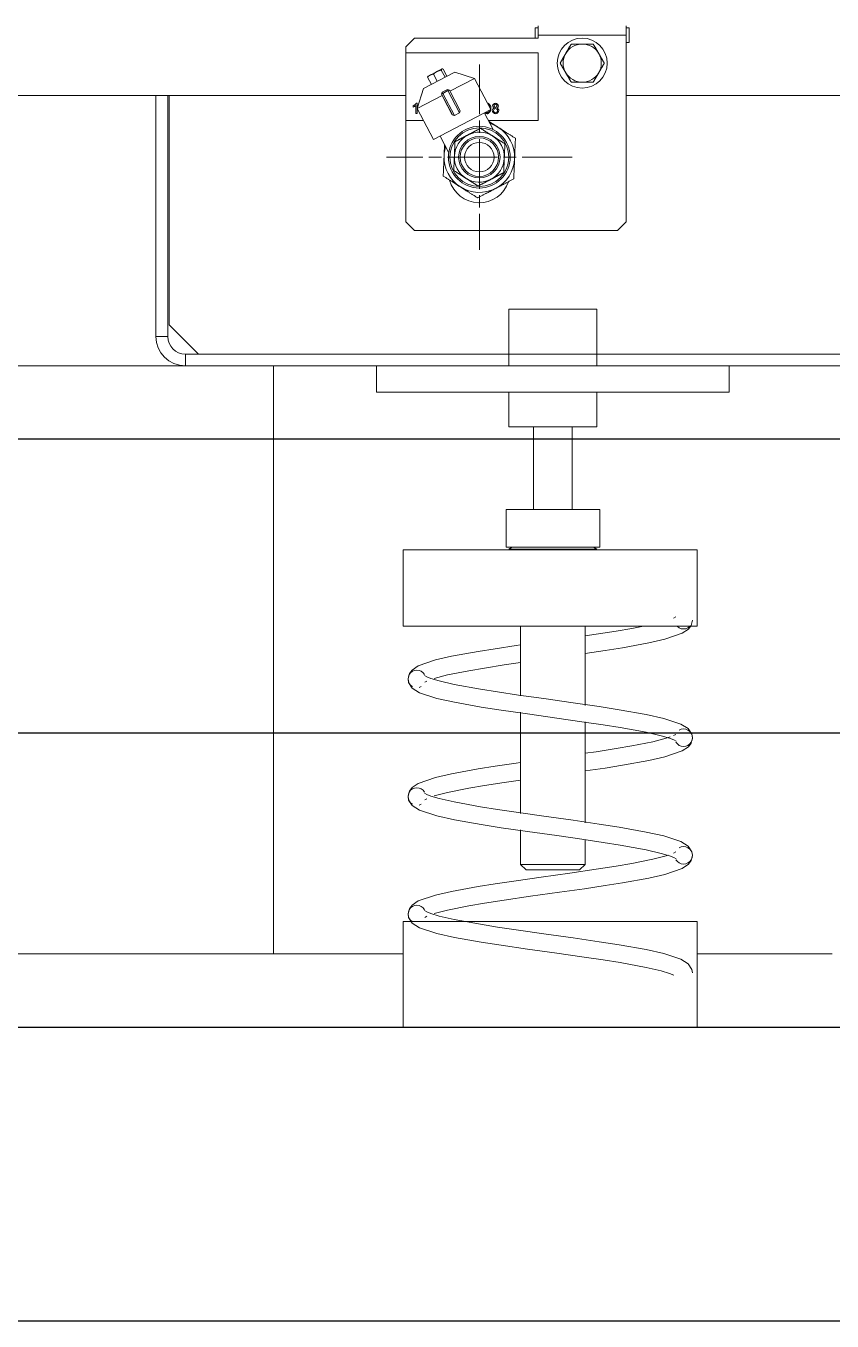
# Model space of a CAD drawing. Extents: x -76427 to 292734, y -42117 to 131250.
# Drawn here: x 8065.8 to 8340, y -39054.6 to -38614 of the extents above; entities that cross this region are included whole.
import ezdxf
from ezdxf.xclip import XClip

# ---------------------------------------------------------------- set-up
doc = ezdxf.new("R2010")
doc.units = 0
doc.header["$LTSCALE"] = 10
doc.header["$XCLIPFRAME"] = 2
for name, pattern in [('TPH12-SEC-@E$0$CENTERK5', [6.916, 6.667, -0.083, 0.083, -0.083]), ('XFM7P10PV$0$CHAIN', [0.3543, 0.2362, -0.0295, 0.0591, -0.0295]), ('XFM7P10PV-200K$0$CHAIN', [0.3543, 0.2362, -0.0295, 0.0591, -0.0295])]:
    doc.linetypes.add(name, pattern=pattern)
for name, color, linetype in [('TPH12-SEC-@E$0$H-SIN', 252, 'TPH12-SEC-@E$0$CENTERK5'), ('TPH12-SEC-@E$0$KABE3', 252, 'Continuous'), ('TPH12-SEC-@E$0$SIAGE1', 252, 'Continuous'), ('XFM7P10PV$0$AP5B-SM-08-FNN-300-A(B)-LB1$0$0-支架', 252, 'Continuous'), ('XFM7P10PV-200K$0$AP5B-SM-08-FNN-300-A(B)-LB1$0$0-支架', 7, 'Continuous')]:
    doc.layers.add(name, color=color, linetype=linetype)
for name, color, linetype, lineweight in [('XFM7P10PV$0$AP5B-SM-08-FNN-300-A(B)-LB1$0$M-EQPM', 252, 'Continuous', 5), ('XFM7P10PV$0$PV-EQ(50K)', 252, 'Continuous', 9), ('XFM7P10PV-200K$0$PV-EQ(50K)', 22, 'Continuous', 9)]:
    doc.layers.add(name, color=color, linetype=linetype, lineweight=lineweight)
doc.layers.add('XFM7P10PV-200K$0$AP5B-SM-08-FNN-300-A(B)-LB1$0$M-EQPM', color=7, linetype='Continuous', lineweight=5, true_color=0xcc3316)

# ---------------------------------------------------------------- blocks, each defined once
blk = doc.blocks.new('TPH12-SEC-@E')
at = {"layer": 'TPH12-SEC-@E$0$H-SIN'}
blk.add_line((298929.59, 383500), (18729.59, 383500), dxfattribs=at)
at = {"layer": 'TPH12-SEC-@E$0$KABE3'}
blk.add_line((37720, 383700), (28850, 383700), dxfattribs=at)
at = {"layer": 'TPH12-SEC-@E$0$SIAGE1'}
blk.add_line((37720, 383800), (28850, 383800), dxfattribs=at)
blk = doc.blocks.new('XFM7P10PV-200K$0$A$C19c91066')
for p, q in [((710.45, 115), (711.45, 115)), ((710.45, 111.5), (710.45, 115)), ((711.45, 115.66), (711.45, 112.5)), ((741.45, 115.66), (741.45, 112.5)), ((741.45, 115), (742.45, 115)), ((742.45, 115), (742.45, 110)), ((666.45, 108.5), (669.45, 111.5)), ((711.45, 111.5), (669.45, 111.5)), ((741.45, 112.5), (711.45, 112.5)), ((711.45, 112.5), (711.45, 111.5)), ((741.45, 49), (741.45, 112.5)), ((666.45, 106.5), (666.45, 108.5)), ((666.45, 83.5), (666.45, 106.5)), ((666.45, 106.5), (711.45, 106.5)), ((711.45, 106.5), (711.45, 83.5)), ((742.45, 110), (741.45, 110)), ((683.09, 99.92), (672.46, 94.36)), ((675.14, 95.76), (673.86, 98.2)), ((674, 98.55), (673.95, 98.48)), ((674.76, 98.95), (674, 98.55)), ((677.09, 100.17), (674.76, 98.95)), ((677.16, 96.82), (675.88, 99.26)), ((678.72, 101.02), (677.09, 100.17)), ((679.8, 98.2), (678.52, 100.64)), ((678.78, 101.05), (678.72, 101.02)), ((678.78, 101.05), (678.86, 101.05)), ((680.42, 98.52), (679.14, 100.97)), ((689.84, 97.81), (681.46, 93.42)), ((683.09, 99.92), (689.84, 97.81)), ((695.4, 87.17), (689.84, 97.81)), ((672.46, 94.36), (670.35, 87.61)), ((678.8, 93.11), (678.59, 92.43)), ((678.59, 92.43), (679.01, 92.71)), ((680.58, 94.03), (678.8, 93.11)), ((678.8, 93.11), (679.01, 92.71)), ((679.01, 92.71), (680.78, 93.63)), ((682.95, 85.18), (679.01, 92.71)), ((681.25, 93.82), (680.58, 94.03)), ((680.78, 93.63), (680.58, 94.03)), ((680.78, 93.63), (681.25, 93.82)), ((680.78, 93.63), (684.72, 86.1)), ((684.93, 86.78), (681.25, 93.82)), ((49.52, 92), (666.45, 92)), ((581.45, 92), (581.45, 10)), ((585.45, 92), (585.45, 10)), ((585.95, 14), (585.95, 92)), ((668.97, 88.06), (668.97, 88.47)), ((669.83, 85.84), (669.83, 88.58)), ((669.98, 89.35), (670.26, 89.35)), ((670.26, 89.35), (670.26, 85.84)), ((678.79, 92.03), (670.35, 87.61)), ((679.02, 91.58), (678.59, 92.43)), ((678.59, 92.43), (682.28, 85.39)), ((682.26, 85.38), (679.02, 91.58)), ((741.45, 92), (1383.38, 92)), ((670.26, 85.84), (669.83, 85.84)), ((675.91, 76.98), (670.35, 87.61)), ((695.4, 87.17), (675.91, 76.98)), ((682.28, 85.39), (682.26, 85.38)), ((682.26, 85.38), (682.94, 85.17)), ((682.28, 85.39), (682.95, 85.18)), ((682.94, 85.17), (682.95, 85.18)), ((682.95, 85.18), (684.72, 86.1)), ((684.93, 86.78), (684.72, 86.1)), ((696.13, 80.4), (693.19, 86.02)), ((666.45, 49), (666.45, 83.5)), ((672.5, 83.5), (666.45, 83.5)), ((711.45, 83.5), (694.5, 83.5)), ((681.06, 72.52), (678.12, 78.14)), ((669.45, 46), (666.45, 49)), ((741.45, 49), (738.45, 46)), ((738.45, 46), (669.45, 46)), ((595.95, 4), (585.95, 14)), ((585.45, 10), (581.45, 10)), ((591.45, 4), (841.45, 4)), ((591.45, 4), (591.45, 0)), ((591.45, 0), (841.45, 0))]:
    blk.add_line(p, q)
at = {"linetype": 'XFM7P10PV-200K$0$CHAIN', "ltscale": 7.169066}
for p, q in [((691.45, 102.55), (691.45, 39.45)), ((723, 71), (659.9, 71))]:
    blk.add_line(p, q, dxfattribs=at)
for centre, radius in [((726.45, 103), 8.5), ((691.45, 71), 10.5), ((691.45, 71), 10), ((691.45, 71), 7.05), ((691.45, 71), 6.55), ((691.45, 71), 5)]:
    blk.add_circle(centre, radius)
for centre, radius, start, end in [((726.45, 103), 6.5, 150, 210), ((726.45, 103), 6.5, 90, 150), ((726.45, 103), 6.5, 30, 90), ((726.45, 103), 6.5, 330, 30), ((726.45, 103), 6.5, 210, 270), ((726.45, 103), 6.5, 270, 330), ((691.45, 71), 8.5, 57.6103, 117.6103), ((691.45, 71), 12, 57.6103, 72.5108), ((691.45, 71), 12, 357.6103, 57.6103), ((691.45, 71), 8.5, 117.6103, 177.6103), ((691.45, 71), 8.5, 357.6103, 57.6103), ((691.45, 71), 12, 177.6103, 237.6103), ((691.45, 71), 12, 162.7098, 177.6103), ((691.45, 71), 8.5, 177.6103, 237.6103), ((691.45, 71), 8.5, 297.6103, 357.6103), ((691.45, 71), 12, 297.6103, 357.6103), ((691.45, 66), 10.5, 195.4057, 341.4818), ((691.45, 71), 8.5, 237.6103, 297.6103), ((691.45, 71), 12, 237.6103, 297.6103), ((591.45, 10), 10, 180, 270), ((591.45, 10), 6, 180, 270)]:
    blk.add_arc(centre, radius, start, end)
for points, weights in [([(718.94, 103), (719.95, 104.74), (720.82, 106.25)], [1.07595444278, 1.07665212978, 1]), ([(720.82, 106.25), (721.69, 107.76), (722.7, 109.5)], [1, 1.07665212978, 1.07595444278]), ([(722.7, 109.5), (724.71, 109.5), (726.45, 109.5)], [1.07595444278, 1.07665212978, 1]), ([(726.45, 109.5), (728.19, 109.5), (730.2, 109.5)], [1, 1.07665212978, 1.07595444278]), ([(730.2, 109.5), (731.21, 107.76), (732.08, 106.25)], [1.07595444278, 1.07665212978, 1]), ([(732.08, 106.25), (732.95, 104.74), (733.96, 103)], [1, 1.07665212978, 1.07595444278]), ([(720.82, 99.75), (719.95, 101.26), (718.94, 103)], [1, 1.07665212978, 1.07595444278]), ([(733.96, 103), (732.95, 101.26), (732.08, 99.75)], [1.07595444278, 1.07665212978, 1]), ([(674.76, 98.95), (674.29, 98.7), (673.86, 98.2)], [1, 1.0483473027, 1.02012511483]), ([(673.86, 98.2), (673.89, 98.38), (673.95, 98.48)], [1.02012511483, 1.0368001624, 1.02674461879]), ([(675.88, 99.26), (675.23, 99.19), (674.76, 98.95)], [1.02012511483, 1.04834730269, 1]), ([(677.09, 100.17), (676.48, 99.85), (675.88, 99.26)], [1, 1.0483473027, 1.02012511483]), ([(678.52, 100.64), (677.71, 100.49), (677.09, 100.17)], [1.02012511483, 1.04834730269, 1]), ([(678.72, 101.02), (678.58, 100.94), (678.52, 100.64)], [1, 1.0483473027, 1.02012511483]), ([(679.14, 100.97), (678.86, 101.09), (678.72, 101.02)], [1.02012511483, 1.04834730269, 1]), ([(722.7, 96.5), (721.69, 98.24), (720.82, 99.75)], [1.07595444278, 1.07665212978, 1]), ([(732.08, 99.75), (731.21, 98.24), (730.2, 96.5)], [1, 1.07665212978, 1.07595444278]), ([(726.45, 96.5), (724.71, 96.5), (722.7, 96.5)], [1, 1.07665212978, 1.07595444278]), ([(730.2, 96.5), (728.19, 96.5), (726.45, 96.5)], [1.07595444278, 1.07665212978, 1]), ([(687.51, 78.53), (689.53, 79.59), (691.86, 80.81)], [1, 1.06850171512, 1.05972583649]), ([(691.86, 80.81), (694.08, 79.4), (696, 78.18)], [1.05972583649, 1.06850171512, 1]), ([(694.68, 83.16), (696.32, 82.12), (697.88, 81.13)], [1.05589060147, 1.03996388248, 1]), ([(697.88, 81.13), (700.59, 79.41), (703.73, 77.42)], [1, 1.07167588448, 1.06603138666]), ([(679.46, 71.5), (679.54, 73.35), (679.62, 75.28)], [1, 1.03996388248, 1.05589060147]), ([(682.96, 71.35), (683.05, 73.63), (683.16, 76.26)], [1, 1.06850171512, 1.05972583649]), ([(683.16, 76.26), (685.49, 77.48), (687.51, 78.53)], [1.05972583649, 1.06850171512, 1]), ([(696, 78.18), (697.93, 76.96), (700.15, 75.55)], [1, 1.06850171512, 1.05972583649]), ([(700.15, 75.55), (700.04, 72.92), (699.94, 70.65)], [1.05972583649, 1.06850171512, 1]), ([(703.73, 77.42), (703.57, 73.71), (703.44, 70.5)], [1.06603138666, 1.07167588448, 1]), ([(679.17, 64.58), (679.33, 68.29), (679.46, 71.5)], [1.06603138666, 1.07167588448, 1]), ([(682.75, 66.45), (682.86, 69.08), (682.96, 71.35)], [1.05972583649, 1.06850171512, 1]), ([(699.94, 70.65), (699.85, 68.37), (699.74, 65.74)], [1, 1.06850171512, 1.05972583649]), ([(686.9, 63.82), (684.97, 65.04), (682.75, 66.45)], [1, 1.06850171512, 1.05972583649]), ([(703.44, 70.5), (703.31, 67.29), (703.15, 63.58)], [1, 1.07167588448, 1.06603138666]), ([(685.02, 60.87), (682.31, 62.59), (679.17, 64.58)], [1, 1.07167588448, 1.06603138666]), ([(691.04, 61.19), (688.82, 62.6), (686.9, 63.82)], [1.05972583649, 1.06850171512, 1]), ([(695.39, 63.47), (693.37, 62.41), (691.04, 61.19)], [1, 1.06850171512, 1.05972583649]), ([(699.74, 65.74), (697.41, 64.52), (695.39, 63.47)], [1.05972583649, 1.06850171512, 1]), ([(703.15, 63.58), (699.86, 61.86), (697.01, 60.37)], [1.06603138666, 1.07167588448, 1]), ([(690.87, 57.16), (687.74, 59.14), (685.02, 60.87)], [1.06603138666, 1.07167588448, 1]), ([(697.01, 60.37), (694.16, 58.88), (690.87, 57.16)], [1, 1.07167588448, 1.06603138666])]:
    blk.add_rational_spline(points, weights, degree=2)
for points, degree in [([(668.97, 88.47), (669.33, 88.64), (669.87, 89.13), (669.98, 89.35)], 3), ([(669.83, 88.58), (669.67, 88.43), (669.17, 88.13), (668.97, 88.06)], 3), ([(694.27, 89.35), (694.62, 89.3), (695.14, 88.92), (695.4, 88.27), (695.4, 87.66)], 4), ([(694.92, 88.19), (694.92, 88.46), (694.72, 88.77), (694.5, 88.91)], 3), ([(694.92, 88.1), (694.92, 88.13), (694.92, 88.16), (694.92, 88.19)], 3), ([(695.96, 88.45), (695.96, 88.83), (696.51, 89.35), (696.96, 89.35)], 3), ([(696.49, 87.74), (696.22, 87.84), (695.96, 88.2), (695.96, 88.45)], 3), ([(696.97, 89), (696.72, 89), (696.4, 88.69), (696.4, 88.47)], 3), ([(696.4, 88.47), (696.4, 88.22), (696.72, 87.9), (696.97, 87.9)], 3), ([(696.96, 89.35), (697.42, 89.35), (697.98, 88.82), (697.98, 88.44)], 3), ([(697.53, 88.44), (697.53, 88.68), (697.21, 89), (696.97, 89)], 3), ([(696.97, 87.9), (697.22, 87.9), (697.53, 88.22), (697.53, 88.44)], 3), ([(697.98, 88.44), (697.98, 88.2), (697.72, 87.84), (697.46, 87.74)], 3), ([(694.15, 85.78), (693.91, 85.78), (693.64, 85.93), (693.44, 86.15)], 3), ([(693.78, 86.32), (693.89, 86.21), (694.04, 86.13), (694.16, 86.13)], 3), ([(695.34, 87.14), (695.21, 86.58), (694.9, 86.05), (694.46, 85.78), (694.15, 85.78)], 4), ([(694.16, 86.13), (694.3, 86.13), (694.49, 86.22), (694.66, 86.39), (694.79, 86.64), (694.88, 86.9)], 5), ([(695.4, 87.66), (695.4, 87.56), (695.4, 87.46), (695.38, 87.35), (695.36, 87.25)], 4), ([(695.82, 86.85), (695.82, 87.19), (696.16, 87.66), (696.49, 87.74)], 3), ([(696.97, 85.78), (696.45, 85.78), (695.82, 86.39), (695.82, 86.85)], 3), ([(696.96, 87.55), (696.65, 87.55), (696.26, 87.15), (696.26, 86.85)], 3), ([(696.26, 86.85), (696.26, 86.67), (696.43, 86.32), (696.77, 86.13), (696.97, 86.13)], 4), ([(697.68, 86.83), (697.68, 87.15), (697.27, 87.55), (696.96, 87.55)], 3), ([(698.12, 86.84), (698.12, 86.39), (697.49, 85.78), (696.97, 85.78)], 3), ([(696.97, 86.13), (697.28, 86.13), (697.68, 86.53), (697.68, 86.83)], 3), ([(697.46, 87.74), (697.78, 87.63), (698.12, 87.17), (698.12, 86.84)], 3)]:
    blk.add_open_spline(points, degree=degree)
blk = doc.blocks.new('XFM7P10PV-200K$0$AP5B-SM-08-FNN-300-A(B)-LB1$0$兆山辰_PV製程真空主機_防震基座_PX_側檔不同 - 1810x2010x200mm-1461121-LB1-PX-X')
at = {"layer": 'XFM7P10PV-200K$0$AP5B-SM-08-FNN-300-A(B)-LB1$0$M-EQPM'}
for p, q in [((-4765.481, 15774.428), (-4765.481, 15772.5)), ((-4765.481, 15774.428), (-4762.486, 15774.428)), ((-4762.486, 15772.5), (-4762.486, 15774.428)), ((-4848.055, 15772.5), (-4773.485, 15772.5)), ((-4773.485, 15772.5), (-4769.784, 15772.5)), ((-4773.485, 15752.5), (-4773.485, 15772.5)), ((-4769.984, 15772.5), (-4769.984, 15771.6)), ((-4769.784, 15772.5), (-4769.984, 15772.5)), ((-4769.984, 15772.5), (-4769.784, 15772.5)), ((-4769.984, 15772.5), (-4769.984, 15771.6)), ((-4769.784, 15772.5), (-4758.187, 15772.5)), ((-4757.987, 15772.5), (-4758.187, 15772.5)), ((-4758.187, 15772.5), (-4757.987, 15772.5)), ((-4758.187, 15772.5), (-4754.485, 15772.5)), ((-4757.987, 15771.6), (-4757.987, 15772.5)), ((-4757.987, 15771.6), (-4757.987, 15772.5)), ((-4769.784, 15771.6), (-4769.984, 15771.6)), ((-4769.984, 15771.6), (-4769.784, 15771.6)), ((-4758.187, 15771.6), (-4769.784, 15771.6)), ((-4765.481, 15771.6), (-4765.481, 15770.428)), ((-4762.486, 15770.428), (-4762.486, 15771.6)), ((-4757.987, 15771.6), (-4758.187, 15771.6)), ((-4758.187, 15771.6), (-4757.987, 15771.6)), ((-4762.486, 15770.428), (-4765.481, 15770.428)), ((-4764.641, 15770.428), (-4764.641, 15767.728)), ((-4763.326, 15767.728), (-4763.326, 15770.428)), ((-4765.577, 15767.612), (-4765.577, 15766.326)), ((-4762.391, 15767.612), (-4765.577, 15767.612)), ((-4764.641, 15767.728), (-4764.641, 15767.612)), ((-4763.326, 15767.612), (-4763.326, 15767.728)), ((-4762.391, 15766.326), (-4762.391, 15767.612)), ((-4769.073, 15766.237), (-4769.073, 15763.647)), ((-4769.073, 15766.237), (-4759.073, 15766.237)), ((-4762.391, 15766.326), (-4765.577, 15766.326)), ((-4765.368, 15766.326), (-4765.479, 15766.262)), ((-4762.488, 15766.262), (-4765.479, 15766.262)), ((-4762.488, 15766.262), (-4762.599, 15766.326)), ((-4759.073, 15763.647), (-4759.073, 15766.237)), ((-4759.804, 15763.96), (-4759.875, 15763.921)), ((-4759.073, 15763.647), (-4769.073, 15763.647)), ((-4765.086, 15763.647), (-4765.086, 15761.274)), ((-4762.882, 15760.947), (-4762.882, 15763.647)), ((-4768.343, 15761.734), (-4768.271, 15761.773)), ((-4768.532, 15761.557), (-4768.46, 15761.587)), ((-4768.46, 15761.587), (-4768.532, 15761.557)), ((-4765.086, 15760.718), (-4765.086, 15757.274)), ((-4762.882, 15756.947), (-4762.882, 15760.385)), ((-4759.804, 15759.96), (-4759.875, 15759.921)), ((-4768.343, 15757.734), (-4768.271, 15757.773)), ((-4768.532, 15757.557), (-4768.46, 15757.587)), ((-4768.46, 15757.587), (-4768.532, 15757.557)), ((-4765.086, 15756.718), (-4765.086, 15755.54)), ((-4762.882, 15755.54), (-4762.882, 15756.385)), ((-4759.804, 15755.96), (-4759.875, 15755.921)), ((-4765.086, 15755.54), (-4764.894, 15755.348)), ((-4762.882, 15755.54), (-4765.086, 15755.54)), ((-4763.074, 15755.348), (-4762.882, 15755.54)), ((-4763.074, 15755.348), (-4764.894, 15755.348)), ((-4768.343, 15753.734), (-4768.271, 15753.773)), ((-4769.073, 15753.6), (-4769.073, 15750)), ((-4769.073, 15753.6), (-4759.073, 15753.6)), ((-4759.073, 15750), (-4759.073, 15753.6)), ((-4773.485, 15752.5), (-4822.343, 15752.5)), ((-4769.073, 15752.5), (-4773.485, 15752.5)), ((-4754.485, 15752.5), (-4759.073, 15752.5)), ((-4759.073, 15750), (-4769.073, 15750))]:
    blk.add_line(p, q, dxfattribs=at)
at = {"layer": 'XFM7P10PV-200K$0$AP5B-SM-08-FNN-300-A(B)-LB1$0$M-EQPM', "flags": 128}
for points in [[(-4762.882, 15762.716), (-4762.201, 15762.817), (-4761.619, 15762.91), (-4760.718, 15763.074), (-4760.174, 15763.198), (-4759.585, 15763.4), (-4759.374, 15763.543), (-4759.282, 15763.665), (-4759.237, 15763.847)], [(-4760.901, 15763.647), (-4761.303, 15763.567), (-4761.833, 15763.477), (-4762.509, 15763.372), (-4762.882, 15763.317)], [(-4759.749, 15763.635), (-4759.687, 15763.587), (-4759.614, 15763.557), (-4759.537, 15763.547), (-4759.459, 15763.557), (-4759.387, 15763.587), (-4759.325, 15763.635)], [(-4765.086, 15763.004), (-4765.234, 15762.982), (-4765.945, 15762.877), (-4766.528, 15762.784), (-4767.429, 15762.62), (-4767.972, 15762.496), (-4768.562, 15762.294), (-4768.772, 15762.151), (-4768.865, 15762.029), (-4768.91, 15761.847)], [(-4768.35, 15761.997), (-4768.398, 15762.059), (-4768.46, 15762.107), (-4768.532, 15762.137), (-4768.61, 15762.147), (-4768.688, 15762.137), (-4768.76, 15762.107), (-4768.822, 15762.059), (-4768.87, 15761.997), (-4768.9, 15761.925), (-4768.91, 15761.847)], [(-4768.91, 15761.847), (-4768.9, 15761.925), (-4768.87, 15761.997), (-4768.822, 15762.059), (-4768.76, 15762.107), (-4768.688, 15762.137), (-4768.61, 15762.147), (-4768.532, 15762.137), (-4768.46, 15762.107), (-4768.398, 15762.059), (-4768.35, 15761.997)], [(-4768.016, 15761.867), (-4767.567, 15761.983), (-4766.844, 15762.127), (-4766.314, 15762.217), (-4765.637, 15762.323), (-4765.086, 15762.403)], [(-4768.91, 15761.847), (-4768.9, 15761.769), (-4768.87, 15761.697), (-4768.822, 15761.635), (-4768.76, 15761.587)], [(-4768.91, 15761.847), (-4768.891, 15761.727), (-4768.768, 15761.539), (-4768.519, 15761.38), (-4767.936, 15761.188), (-4767.334, 15761.055), (-4766.419, 15760.892), (-4765.741, 15760.786), (-4764.85, 15760.656), (-4763.852, 15760.516), (-4762.993, 15760.394), (-4762.277, 15760.287), (-4761.695, 15760.195), (-4760.807, 15760.032), (-4760.297, 15759.914), (-4760.017, 15759.829), (-4759.874, 15759.773), (-4759.794, 15759.727)], [(-4768.76, 15761.587), (-4768.822, 15761.635), (-4768.87, 15761.697), (-4768.9, 15761.769), (-4768.91, 15761.847)], [(-4759.237, 15759.847), (-4759.256, 15759.967), (-4759.379, 15760.156), (-4759.627, 15760.314), (-4760.211, 15760.506), (-4760.813, 15760.64), (-4761.727, 15760.802), (-4762.406, 15760.908), (-4763.297, 15761.038), (-4764.294, 15761.178), (-4765.153, 15761.3), (-4765.869, 15761.407), (-4766.451, 15761.499), (-4767.339, 15761.662), (-4767.85, 15761.78), (-4768.13, 15761.865), (-4768.272, 15761.921), (-4768.352, 15761.967)], [(-4759.999, 15759.876), (-4760.13, 15759.828), (-4760.58, 15759.711), (-4761.303, 15759.567), (-4761.833, 15759.477), (-4762.509, 15759.372), (-4762.882, 15759.317)], [(-4762.882, 15758.716), (-4762.201, 15758.817), (-4761.619, 15758.91), (-4760.718, 15759.074), (-4760.174, 15759.198), (-4759.585, 15759.4), (-4759.374, 15759.543), (-4759.282, 15759.665), (-4759.237, 15759.847)], [(-4759.797, 15759.697), (-4759.749, 15759.635), (-4759.687, 15759.587), (-4759.614, 15759.557), (-4759.537, 15759.547), (-4759.459, 15759.557), (-4759.387, 15759.587), (-4759.325, 15759.635), (-4759.277, 15759.697), (-4759.247, 15759.769), (-4759.237, 15759.847)], [(-4759.237, 15759.847), (-4759.247, 15759.769), (-4759.277, 15759.697), (-4759.325, 15759.635), (-4759.387, 15759.587), (-4759.459, 15759.557), (-4759.537, 15759.547), (-4759.614, 15759.557), (-4759.687, 15759.587), (-4759.749, 15759.635), (-4759.797, 15759.697)], [(-4759.237, 15759.847), (-4759.247, 15759.925), (-4759.277, 15759.997), (-4759.325, 15760.059), (-4759.387, 15760.107), (-4759.459, 15760.137), (-4759.537, 15760.147), (-4759.614, 15760.137), (-4759.687, 15760.107)], [(-4759.687, 15760.107), (-4759.614, 15760.137), (-4759.537, 15760.147), (-4759.459, 15760.137), (-4759.387, 15760.107), (-4759.325, 15760.059), (-4759.277, 15759.997), (-4759.247, 15759.925), (-4759.237, 15759.847)], [(-4765.086, 15759.004), (-4765.234, 15758.982), (-4765.945, 15758.877), (-4766.528, 15758.784), (-4767.429, 15758.62), (-4767.972, 15758.496), (-4768.562, 15758.294), (-4768.772, 15758.151), (-4768.865, 15758.029), (-4768.91, 15757.847)], [(-4768.35, 15757.997), (-4768.398, 15758.059), (-4768.46, 15758.107), (-4768.532, 15758.137), (-4768.61, 15758.147), (-4768.688, 15758.137), (-4768.76, 15758.107), (-4768.822, 15758.059), (-4768.87, 15757.997), (-4768.9, 15757.925), (-4768.91, 15757.847)], [(-4768.91, 15757.847), (-4768.9, 15757.925), (-4768.87, 15757.997), (-4768.822, 15758.059), (-4768.76, 15758.107), (-4768.688, 15758.137), (-4768.61, 15758.147), (-4768.532, 15758.137), (-4768.46, 15758.107), (-4768.398, 15758.059), (-4768.35, 15757.997)], [(-4768.016, 15757.867), (-4767.567, 15757.983), (-4766.844, 15758.127), (-4766.314, 15758.217), (-4765.637, 15758.323), (-4765.086, 15758.403)], [(-4768.91, 15757.847), (-4768.9, 15757.769), (-4768.87, 15757.697), (-4768.822, 15757.635), (-4768.76, 15757.587)], [(-4768.91, 15757.847), (-4768.891, 15757.727), (-4768.768, 15757.539), (-4768.519, 15757.38), (-4767.936, 15757.188), (-4767.334, 15757.055), (-4766.419, 15756.892), (-4765.741, 15756.786), (-4764.85, 15756.656), (-4763.852, 15756.516), (-4762.993, 15756.394), (-4762.277, 15756.287), (-4761.695, 15756.195), (-4760.807, 15756.032), (-4760.297, 15755.914), (-4760.017, 15755.829), (-4759.874, 15755.773), (-4759.794, 15755.727)], [(-4768.76, 15757.587), (-4768.822, 15757.635), (-4768.87, 15757.697), (-4768.9, 15757.769), (-4768.91, 15757.847)], [(-4759.237, 15755.847), (-4759.256, 15755.967), (-4759.379, 15756.156), (-4759.627, 15756.314), (-4760.211, 15756.506), (-4760.813, 15756.64), (-4761.727, 15756.802), (-4762.406, 15756.908), (-4763.297, 15757.038), (-4764.294, 15757.178), (-4765.153, 15757.3), (-4765.869, 15757.407), (-4766.451, 15757.499), (-4767.339, 15757.662), (-4767.85, 15757.78), (-4768.13, 15757.865), (-4768.272, 15757.921), (-4768.352, 15757.967)], [(-4759.237, 15755.847), (-4759.247, 15755.925), (-4759.277, 15755.997), (-4759.325, 15756.059), (-4759.387, 15756.107), (-4759.459, 15756.137), (-4759.537, 15756.147), (-4759.614, 15756.137), (-4759.687, 15756.107)], [(-4759.687, 15756.107), (-4759.614, 15756.137), (-4759.537, 15756.147), (-4759.459, 15756.137), (-4759.387, 15756.107), (-4759.325, 15756.059), (-4759.277, 15755.997), (-4759.247, 15755.925), (-4759.237, 15755.847)], [(-4760.064, 15755.852), (-4760.13, 15755.828), (-4760.58, 15755.711), (-4761.303, 15755.567), (-4761.833, 15755.477), (-4762.509, 15755.372), (-4763.405, 15755.241), (-4764.386, 15755.103), (-4765.234, 15754.982), (-4765.945, 15754.877), (-4766.528, 15754.784), (-4767.429, 15754.62), (-4767.972, 15754.496), (-4768.562, 15754.294), (-4768.772, 15754.151), (-4768.865, 15754.029), (-4768.91, 15753.847)], [(-4768.016, 15753.867), (-4767.567, 15753.983), (-4766.844, 15754.127), (-4766.314, 15754.217), (-4765.637, 15754.323), (-4764.742, 15754.453), (-4763.761, 15754.591), (-4762.912, 15754.712), (-4762.201, 15754.817), (-4761.619, 15754.91), (-4760.718, 15755.074), (-4760.174, 15755.198), (-4759.585, 15755.4), (-4759.374, 15755.543), (-4759.282, 15755.665), (-4759.237, 15755.847)], [(-4759.797, 15755.697), (-4759.749, 15755.635), (-4759.687, 15755.587), (-4759.614, 15755.557), (-4759.537, 15755.547), (-4759.459, 15755.557), (-4759.387, 15755.587), (-4759.325, 15755.635), (-4759.277, 15755.697), (-4759.247, 15755.769), (-4759.237, 15755.847)], [(-4759.237, 15755.847), (-4759.247, 15755.769), (-4759.277, 15755.697), (-4759.325, 15755.635), (-4759.387, 15755.587), (-4759.459, 15755.557), (-4759.537, 15755.547), (-4759.614, 15755.557), (-4759.687, 15755.587), (-4759.749, 15755.635), (-4759.797, 15755.697)], [(-4768.35, 15753.997), (-4768.398, 15754.059), (-4768.46, 15754.107), (-4768.532, 15754.137), (-4768.61, 15754.147), (-4768.688, 15754.137), (-4768.76, 15754.107), (-4768.822, 15754.059), (-4768.87, 15753.997), (-4768.9, 15753.925), (-4768.91, 15753.847)], [(-4768.91, 15753.847), (-4768.9, 15753.925), (-4768.87, 15753.997), (-4768.822, 15754.059), (-4768.76, 15754.107), (-4768.688, 15754.137), (-4768.61, 15754.147), (-4768.532, 15754.137), (-4768.46, 15754.107), (-4768.398, 15754.059), (-4768.35, 15753.997)], [(-4768.91, 15753.847), (-4768.9, 15753.769), (-4768.87, 15753.697), (-4768.822, 15753.635), (-4768.76, 15753.587)], [(-4768.91, 15753.847), (-4768.891, 15753.727), (-4768.768, 15753.539), (-4768.519, 15753.38), (-4767.936, 15753.188), (-4767.334, 15753.055), (-4766.419, 15752.892), (-4765.741, 15752.786), (-4764.85, 15752.656), (-4763.852, 15752.516), (-4762.993, 15752.394), (-4762.277, 15752.287), (-4761.695, 15752.195), (-4760.807, 15752.032), (-4760.297, 15751.914), (-4760.017, 15751.829), (-4759.874, 15751.773)], [(-4768.76, 15753.587), (-4768.822, 15753.635), (-4768.87, 15753.697), (-4768.9, 15753.769), (-4768.91, 15753.847)], [(-4759.237, 15751.847), (-4759.256, 15751.967), (-4759.379, 15752.156), (-4759.627, 15752.314), (-4760.211, 15752.506), (-4760.813, 15752.64), (-4761.727, 15752.802), (-4762.406, 15752.908), (-4763.297, 15753.038), (-4764.294, 15753.178), (-4765.153, 15753.3), (-4765.869, 15753.407), (-4766.451, 15753.499), (-4767.339, 15753.662), (-4767.85, 15753.78), (-4768.13, 15753.865), (-4768.272, 15753.921), (-4768.352, 15753.967)]]:
    blk.add_lwpolyline(points, dxfattribs=at)
blk = doc.blocks.new('XFM7P10PV-200K')
at = {"layer": 'XFM7P10PV-200K$0$AP5B-SM-08-FNN-300-A(B)-LB1$0$0-支架'}
blk.add_lwpolyline([(7113.69, -38954.63), (9371.92, -38954.63), (9371.92, -39054.63), (7113.69, -39054.63)], close=True, dxfattribs=at)
at = {"layer": 'XFM7P10PV-200K$0$AP5B-SM-08-FNN-300-A(B)-LB1$0$M-EQPM', "xscale": 10, "yscale": 10, "zscale": 10}
blk.add_blockref('XFM7P10PV-200K$0$AP5B-SM-08-FNN-300-A(B)-LB1$0$兆山辰_PV製程真空主機_防震基座_PX_側檔不同 - 1810x2010x200mm-1461121-LB1-PX-X', (55884.85, -196454.63), dxfattribs=at)
at = {"layer": 'XFM7P10PV-200K$0$PV-EQ(50K)'}
blk.add_blockref('XFM7P10PV-200K$0$A$C19c91066', (7528.55, -38729.63), dxfattribs=at)
blk = doc.blocks.new('XFM7P10PV$0$A$C19c91066')
for p, q in [((710.45, 115), (711.45, 115)), ((710.45, 111.5), (710.45, 115)), ((711.45, 115.66), (711.45, 112.5)), ((741.45, 115.66), (741.45, 112.5)), ((741.45, 115), (742.45, 115)), ((742.45, 115), (742.45, 110)), ((666.45, 108.5), (669.45, 111.5)), ((711.45, 111.5), (669.45, 111.5)), ((741.45, 112.5), (711.45, 112.5)), ((711.45, 112.5), (711.45, 111.5)), ((741.45, 49), (741.45, 112.5)), ((666.45, 106.5), (666.45, 108.5)), ((666.45, 83.5), (666.45, 106.5)), ((666.45, 106.5), (711.45, 106.5)), ((711.45, 106.5), (711.45, 83.5)), ((742.45, 110), (741.45, 110)), ((683.09, 99.92), (672.46, 94.36)), ((675.14, 95.76), (673.86, 98.2)), ((674, 98.55), (673.95, 98.48)), ((674.76, 98.95), (674, 98.55)), ((677.09, 100.17), (674.76, 98.95)), ((677.16, 96.82), (675.88, 99.26)), ((678.72, 101.02), (677.09, 100.17)), ((679.8, 98.2), (678.52, 100.64)), ((678.78, 101.05), (678.72, 101.02)), ((678.78, 101.05), (678.86, 101.05)), ((680.42, 98.52), (679.14, 100.97)), ((689.84, 97.81), (681.46, 93.42)), ((683.09, 99.92), (689.84, 97.81)), ((695.4, 87.17), (689.84, 97.81)), ((672.46, 94.36), (670.35, 87.61)), ((678.8, 93.11), (678.59, 92.43)), ((678.59, 92.43), (679.01, 92.71)), ((680.58, 94.03), (678.8, 93.11)), ((678.8, 93.11), (679.01, 92.71)), ((679.01, 92.71), (680.78, 93.63)), ((682.95, 85.18), (679.01, 92.71)), ((681.25, 93.82), (680.58, 94.03)), ((680.78, 93.63), (680.58, 94.03)), ((680.78, 93.63), (681.25, 93.82)), ((680.78, 93.63), (684.72, 86.1)), ((684.93, 86.78), (681.25, 93.82)), ((49.52, 92), (666.45, 92)), ((581.45, 92), (581.45, 10)), ((585.45, 92), (585.45, 10)), ((585.95, 14), (585.95, 92)), ((668.97, 88.06), (668.97, 88.47)), ((669.83, 85.84), (669.83, 88.58)), ((669.98, 89.35), (670.26, 89.35)), ((670.26, 89.35), (670.26, 85.84)), ((678.79, 92.03), (670.35, 87.61)), ((679.02, 91.58), (678.59, 92.43)), ((678.59, 92.43), (682.28, 85.39)), ((682.26, 85.38), (679.02, 91.58)), ((741.45, 92), (1383.38, 92)), ((670.26, 85.84), (669.83, 85.84)), ((675.91, 76.98), (670.35, 87.61)), ((695.4, 87.17), (675.91, 76.98)), ((682.28, 85.39), (682.26, 85.38)), ((682.26, 85.38), (682.94, 85.17)), ((682.28, 85.39), (682.95, 85.18)), ((682.94, 85.17), (682.95, 85.18)), ((682.95, 85.18), (684.72, 86.1)), ((684.93, 86.78), (684.72, 86.1)), ((696.13, 80.4), (693.19, 86.02)), ((666.45, 49), (666.45, 83.5)), ((672.5, 83.5), (666.45, 83.5)), ((711.45, 83.5), (694.5, 83.5)), ((681.06, 72.52), (678.12, 78.14)), ((669.45, 46), (666.45, 49)), ((741.45, 49), (738.45, 46)), ((738.45, 46), (669.45, 46)), ((595.95, 4), (585.95, 14)), ((585.45, 10), (581.45, 10)), ((591.45, 4), (841.45, 4)), ((591.45, 4), (591.45, 0)), ((591.45, 0), (841.45, 0))]:
    blk.add_line(p, q)
at = {"linetype": 'XFM7P10PV$0$CHAIN', "ltscale": 7.169066}
for p, q in [((691.45, 102.55), (691.45, 39.45)), ((723, 71), (659.9, 71))]:
    blk.add_line(p, q, dxfattribs=at)
for centre, radius in [((726.45, 103), 8.5), ((691.45, 71), 10.5), ((691.45, 71), 10), ((691.45, 71), 7.05), ((691.45, 71), 6.55), ((691.45, 71), 5)]:
    blk.add_circle(centre, radius)
for centre, radius, start, end in [((726.45, 103), 6.5, 150, 210), ((726.45, 103), 6.5, 90, 150), ((726.45, 103), 6.5, 30, 90), ((726.45, 103), 6.5, 330, 30), ((726.45, 103), 6.5, 210, 270), ((726.45, 103), 6.5, 270, 330), ((691.45, 71), 8.5, 57.6103, 117.6103), ((691.45, 71), 12, 57.6103, 72.5108), ((691.45, 71), 12, 357.6103, 57.6103), ((691.45, 71), 8.5, 117.6103, 177.6103), ((691.45, 71), 8.5, 357.6103, 57.6103), ((691.45, 71), 12, 177.6103, 237.6103), ((691.45, 71), 12, 162.7098, 177.6103), ((691.45, 71), 8.5, 177.6103, 237.6103), ((691.45, 71), 8.5, 297.6103, 357.6103), ((691.45, 71), 12, 297.6103, 357.6103), ((691.45, 66), 10.5, 195.4057, 341.4818), ((691.45, 71), 8.5, 237.6103, 297.6103), ((691.45, 71), 12, 237.6103, 297.6103), ((591.45, 10), 10, 180, 270), ((591.45, 10), 6, 180, 270)]:
    blk.add_arc(centre, radius, start, end)
for points, weights in [([(718.94, 103), (719.95, 104.74), (720.82, 106.25)], [1.07595444278, 1.07665212978, 1]), ([(720.82, 106.25), (721.69, 107.76), (722.7, 109.5)], [1, 1.07665212978, 1.07595444278]), ([(722.7, 109.5), (724.71, 109.5), (726.45, 109.5)], [1.07595444278, 1.07665212978, 1]), ([(726.45, 109.5), (728.19, 109.5), (730.2, 109.5)], [1, 1.07665212978, 1.07595444278]), ([(730.2, 109.5), (731.21, 107.76), (732.08, 106.25)], [1.07595444278, 1.07665212978, 1]), ([(732.08, 106.25), (732.95, 104.74), (733.96, 103)], [1, 1.07665212978, 1.07595444278]), ([(720.82, 99.75), (719.95, 101.26), (718.94, 103)], [1, 1.07665212978, 1.07595444278]), ([(733.96, 103), (732.95, 101.26), (732.08, 99.75)], [1.07595444278, 1.07665212978, 1]), ([(674.76, 98.95), (674.29, 98.7), (673.86, 98.2)], [1, 1.0483473027, 1.02012511483]), ([(673.86, 98.2), (673.89, 98.38), (673.95, 98.48)], [1.02012511483, 1.0368001624, 1.02674461879]), ([(675.88, 99.26), (675.23, 99.19), (674.76, 98.95)], [1.02012511483, 1.04834730269, 1]), ([(677.09, 100.17), (676.48, 99.85), (675.88, 99.26)], [1, 1.0483473027, 1.02012511483]), ([(678.52, 100.64), (677.71, 100.49), (677.09, 100.17)], [1.02012511483, 1.04834730269, 1]), ([(678.72, 101.02), (678.58, 100.94), (678.52, 100.64)], [1, 1.0483473027, 1.02012511483]), ([(679.14, 100.97), (678.86, 101.09), (678.72, 101.02)], [1.02012511483, 1.04834730269, 1]), ([(722.7, 96.5), (721.69, 98.24), (720.82, 99.75)], [1.07595444278, 1.07665212978, 1]), ([(732.08, 99.75), (731.21, 98.24), (730.2, 96.5)], [1, 1.07665212978, 1.07595444278]), ([(726.45, 96.5), (724.71, 96.5), (722.7, 96.5)], [1, 1.07665212978, 1.07595444278]), ([(730.2, 96.5), (728.19, 96.5), (726.45, 96.5)], [1.07595444278, 1.07665212978, 1]), ([(687.51, 78.53), (689.53, 79.59), (691.86, 80.81)], [1, 1.06850171512, 1.05972583649]), ([(691.86, 80.81), (694.08, 79.4), (696, 78.18)], [1.05972583649, 1.06850171512, 1]), ([(694.68, 83.16), (696.32, 82.12), (697.88, 81.13)], [1.05589060147, 1.03996388248, 1]), ([(697.88, 81.13), (700.59, 79.41), (703.73, 77.42)], [1, 1.07167588448, 1.06603138666]), ([(679.46, 71.5), (679.54, 73.35), (679.62, 75.28)], [1, 1.03996388248, 1.05589060147]), ([(682.96, 71.35), (683.05, 73.63), (683.16, 76.26)], [1, 1.06850171512, 1.05972583649]), ([(683.16, 76.26), (685.49, 77.48), (687.51, 78.53)], [1.05972583649, 1.06850171512, 1]), ([(696, 78.18), (697.93, 76.96), (700.15, 75.55)], [1, 1.06850171512, 1.05972583649]), ([(700.15, 75.55), (700.04, 72.92), (699.94, 70.65)], [1.05972583649, 1.06850171512, 1]), ([(703.73, 77.42), (703.57, 73.71), (703.44, 70.5)], [1.06603138666, 1.07167588448, 1]), ([(679.17, 64.58), (679.33, 68.29), (679.46, 71.5)], [1.06603138666, 1.07167588448, 1]), ([(682.75, 66.45), (682.86, 69.08), (682.96, 71.35)], [1.05972583649, 1.06850171512, 1]), ([(699.94, 70.65), (699.85, 68.37), (699.74, 65.74)], [1, 1.06850171512, 1.05972583649]), ([(686.9, 63.82), (684.97, 65.04), (682.75, 66.45)], [1, 1.06850171512, 1.05972583649]), ([(703.44, 70.5), (703.31, 67.29), (703.15, 63.58)], [1, 1.07167588448, 1.06603138666]), ([(685.02, 60.87), (682.31, 62.59), (679.17, 64.58)], [1, 1.07167588448, 1.06603138666]), ([(691.04, 61.19), (688.82, 62.6), (686.9, 63.82)], [1.05972583649, 1.06850171512, 1]), ([(695.39, 63.47), (693.37, 62.41), (691.04, 61.19)], [1, 1.06850171512, 1.05972583649]), ([(699.74, 65.74), (697.41, 64.52), (695.39, 63.47)], [1.05972583649, 1.06850171512, 1]), ([(703.15, 63.58), (699.86, 61.86), (697.01, 60.37)], [1.06603138666, 1.07167588448, 1]), ([(690.87, 57.16), (687.74, 59.14), (685.02, 60.87)], [1.06603138666, 1.07167588448, 1]), ([(697.01, 60.37), (694.16, 58.88), (690.87, 57.16)], [1, 1.07167588448, 1.06603138666])]:
    blk.add_rational_spline(points, weights, degree=2)
for points, degree in [([(668.97, 88.47), (669.33, 88.64), (669.87, 89.13), (669.98, 89.35)], 3), ([(669.83, 88.58), (669.67, 88.43), (669.17, 88.13), (668.97, 88.06)], 3), ([(694.27, 89.35), (694.62, 89.3), (695.14, 88.92), (695.4, 88.27), (695.4, 87.66)], 4), ([(694.92, 88.19), (694.92, 88.46), (694.72, 88.77), (694.5, 88.91)], 3), ([(694.92, 88.1), (694.92, 88.13), (694.92, 88.16), (694.92, 88.19)], 3), ([(695.96, 88.45), (695.96, 88.83), (696.51, 89.35), (696.96, 89.35)], 3), ([(696.49, 87.74), (696.22, 87.84), (695.96, 88.2), (695.96, 88.45)], 3), ([(696.97, 89), (696.72, 89), (696.4, 88.69), (696.4, 88.47)], 3), ([(696.4, 88.47), (696.4, 88.22), (696.72, 87.9), (696.97, 87.9)], 3), ([(696.96, 89.35), (697.42, 89.35), (697.98, 88.82), (697.98, 88.44)], 3), ([(697.53, 88.44), (697.53, 88.68), (697.21, 89), (696.97, 89)], 3), ([(696.97, 87.9), (697.22, 87.9), (697.53, 88.22), (697.53, 88.44)], 3), ([(697.98, 88.44), (697.98, 88.2), (697.72, 87.84), (697.46, 87.74)], 3), ([(694.15, 85.78), (693.91, 85.78), (693.64, 85.93), (693.44, 86.15)], 3), ([(693.78, 86.32), (693.89, 86.21), (694.04, 86.13), (694.16, 86.13)], 3), ([(695.34, 87.14), (695.21, 86.58), (694.9, 86.05), (694.46, 85.78), (694.15, 85.78)], 4), ([(694.16, 86.13), (694.3, 86.13), (694.49, 86.22), (694.66, 86.39), (694.79, 86.64), (694.88, 86.9)], 5), ([(695.4, 87.66), (695.4, 87.56), (695.4, 87.46), (695.38, 87.35), (695.36, 87.25)], 4), ([(695.82, 86.85), (695.82, 87.19), (696.16, 87.66), (696.49, 87.74)], 3), ([(696.97, 85.78), (696.45, 85.78), (695.82, 86.39), (695.82, 86.85)], 3), ([(696.96, 87.55), (696.65, 87.55), (696.26, 87.15), (696.26, 86.85)], 3), ([(696.26, 86.85), (696.26, 86.67), (696.43, 86.32), (696.77, 86.13), (696.97, 86.13)], 4), ([(697.68, 86.83), (697.68, 87.15), (697.27, 87.55), (696.96, 87.55)], 3), ([(698.12, 86.84), (698.12, 86.39), (697.49, 85.78), (696.97, 85.78)], 3), ([(696.97, 86.13), (697.28, 86.13), (697.68, 86.53), (697.68, 86.83)], 3), ([(697.46, 87.74), (697.78, 87.63), (698.12, 87.17), (698.12, 86.84)], 3)]:
    blk.add_open_spline(points, degree=degree)
blk = doc.blocks.new('XFM7P10PV$0$AP5B-SM-08-FNN-300-A(B)-LB1$0$兆山辰_PV製程真空主機_防震基座_PX_側檔不同 - 1810x2010x200mm-1461121-LB1-PX-X')
at = {"layer": 'XFM7P10PV$0$AP5B-SM-08-FNN-300-A(B)-LB1$0$M-EQPM'}
for p, q in [((-4765.481, 15774.428), (-4765.481, 15772.5)), ((-4765.481, 15774.428), (-4762.486, 15774.428)), ((-4762.486, 15772.5), (-4762.486, 15774.428)), ((-4848.055, 15772.5), (-4773.485, 15772.5)), ((-4773.485, 15772.5), (-4769.784, 15772.5)), ((-4773.485, 15752.5), (-4773.485, 15772.5)), ((-4769.984, 15772.5), (-4769.984, 15771.6)), ((-4769.784, 15772.5), (-4769.984, 15772.5)), ((-4769.984, 15772.5), (-4769.784, 15772.5)), ((-4769.984, 15772.5), (-4769.984, 15771.6)), ((-4769.784, 15772.5), (-4758.187, 15772.5)), ((-4757.987, 15772.5), (-4758.187, 15772.5)), ((-4758.187, 15772.5), (-4757.987, 15772.5)), ((-4758.187, 15772.5), (-4754.485, 15772.5)), ((-4757.987, 15771.6), (-4757.987, 15772.5)), ((-4757.987, 15771.6), (-4757.987, 15772.5)), ((-4769.784, 15771.6), (-4769.984, 15771.6)), ((-4769.984, 15771.6), (-4769.784, 15771.6)), ((-4758.187, 15771.6), (-4769.784, 15771.6)), ((-4765.481, 15771.6), (-4765.481, 15770.428)), ((-4762.486, 15770.428), (-4762.486, 15771.6)), ((-4757.987, 15771.6), (-4758.187, 15771.6)), ((-4758.187, 15771.6), (-4757.987, 15771.6)), ((-4762.486, 15770.428), (-4765.481, 15770.428)), ((-4764.641, 15770.428), (-4764.641, 15767.728)), ((-4763.326, 15767.728), (-4763.326, 15770.428)), ((-4765.577, 15767.612), (-4765.577, 15766.326)), ((-4762.391, 15767.612), (-4765.577, 15767.612)), ((-4764.641, 15767.728), (-4764.641, 15767.612)), ((-4763.326, 15767.612), (-4763.326, 15767.728)), ((-4762.391, 15766.326), (-4762.391, 15767.612)), ((-4769.073, 15766.237), (-4769.073, 15763.647)), ((-4769.073, 15766.237), (-4759.073, 15766.237)), ((-4762.391, 15766.326), (-4765.577, 15766.326)), ((-4765.368, 15766.326), (-4765.479, 15766.262)), ((-4762.488, 15766.262), (-4765.479, 15766.262)), ((-4762.488, 15766.262), (-4762.599, 15766.326)), ((-4759.073, 15763.647), (-4759.073, 15766.237)), ((-4759.804, 15763.96), (-4759.875, 15763.921)), ((-4759.073, 15763.647), (-4769.073, 15763.647)), ((-4765.086, 15763.647), (-4765.086, 15761.274)), ((-4762.882, 15760.947), (-4762.882, 15763.647)), ((-4768.343, 15761.734), (-4768.271, 15761.773)), ((-4768.532, 15761.557), (-4768.46, 15761.587)), ((-4768.46, 15761.587), (-4768.532, 15761.557)), ((-4765.086, 15760.718), (-4765.086, 15757.274)), ((-4762.882, 15756.947), (-4762.882, 15760.385)), ((-4759.804, 15759.96), (-4759.875, 15759.921)), ((-4768.343, 15757.734), (-4768.271, 15757.773)), ((-4768.532, 15757.557), (-4768.46, 15757.587)), ((-4768.46, 15757.587), (-4768.532, 15757.557)), ((-4765.086, 15756.718), (-4765.086, 15755.54)), ((-4762.882, 15755.54), (-4762.882, 15756.385)), ((-4759.804, 15755.96), (-4759.875, 15755.921)), ((-4765.086, 15755.54), (-4764.894, 15755.348)), ((-4762.882, 15755.54), (-4765.086, 15755.54)), ((-4763.074, 15755.348), (-4762.882, 15755.54)), ((-4763.074, 15755.348), (-4764.894, 15755.348)), ((-4768.343, 15753.734), (-4768.271, 15753.773)), ((-4769.073, 15753.6), (-4769.073, 15750)), ((-4769.073, 15753.6), (-4759.073, 15753.6)), ((-4759.073, 15750), (-4759.073, 15753.6)), ((-4773.485, 15752.5), (-4822.343, 15752.5)), ((-4769.073, 15752.5), (-4773.485, 15752.5)), ((-4754.485, 15752.5), (-4759.073, 15752.5)), ((-4759.073, 15750), (-4769.073, 15750))]:
    blk.add_line(p, q, dxfattribs=at)
at = {"layer": 'XFM7P10PV$0$AP5B-SM-08-FNN-300-A(B)-LB1$0$M-EQPM', "flags": 128}
for points in [[(-4762.882, 15762.716), (-4762.201, 15762.817), (-4761.619, 15762.91), (-4760.718, 15763.074), (-4760.174, 15763.198), (-4759.585, 15763.4), (-4759.374, 15763.543), (-4759.282, 15763.665), (-4759.237, 15763.847)], [(-4760.901, 15763.647), (-4761.303, 15763.567), (-4761.833, 15763.477), (-4762.509, 15763.372), (-4762.882, 15763.317)], [(-4759.749, 15763.635), (-4759.687, 15763.587), (-4759.614, 15763.557), (-4759.537, 15763.547), (-4759.459, 15763.557), (-4759.387, 15763.587), (-4759.325, 15763.635)], [(-4765.086, 15763.004), (-4765.234, 15762.982), (-4765.945, 15762.877), (-4766.528, 15762.784), (-4767.429, 15762.62), (-4767.972, 15762.496), (-4768.562, 15762.294), (-4768.772, 15762.151), (-4768.865, 15762.029), (-4768.91, 15761.847)], [(-4768.35, 15761.997), (-4768.398, 15762.059), (-4768.46, 15762.107), (-4768.532, 15762.137), (-4768.61, 15762.147), (-4768.688, 15762.137), (-4768.76, 15762.107), (-4768.822, 15762.059), (-4768.87, 15761.997), (-4768.9, 15761.925), (-4768.91, 15761.847)], [(-4768.91, 15761.847), (-4768.9, 15761.925), (-4768.87, 15761.997), (-4768.822, 15762.059), (-4768.76, 15762.107), (-4768.688, 15762.137), (-4768.61, 15762.147), (-4768.532, 15762.137), (-4768.46, 15762.107), (-4768.398, 15762.059), (-4768.35, 15761.997)], [(-4768.016, 15761.867), (-4767.567, 15761.983), (-4766.844, 15762.127), (-4766.314, 15762.217), (-4765.637, 15762.323), (-4765.086, 15762.403)], [(-4768.91, 15761.847), (-4768.9, 15761.769), (-4768.87, 15761.697), (-4768.822, 15761.635), (-4768.76, 15761.587)], [(-4768.91, 15761.847), (-4768.891, 15761.727), (-4768.768, 15761.539), (-4768.519, 15761.38), (-4767.936, 15761.188), (-4767.334, 15761.055), (-4766.419, 15760.892), (-4765.741, 15760.786), (-4764.85, 15760.656), (-4763.852, 15760.516), (-4762.993, 15760.394), (-4762.277, 15760.287), (-4761.695, 15760.195), (-4760.807, 15760.032), (-4760.297, 15759.914), (-4760.017, 15759.829), (-4759.874, 15759.773), (-4759.794, 15759.727)], [(-4768.76, 15761.587), (-4768.822, 15761.635), (-4768.87, 15761.697), (-4768.9, 15761.769), (-4768.91, 15761.847)], [(-4759.237, 15759.847), (-4759.256, 15759.967), (-4759.379, 15760.156), (-4759.627, 15760.314), (-4760.211, 15760.506), (-4760.813, 15760.64), (-4761.727, 15760.802), (-4762.406, 15760.908), (-4763.297, 15761.038), (-4764.294, 15761.178), (-4765.153, 15761.3), (-4765.869, 15761.407), (-4766.451, 15761.499), (-4767.339, 15761.662), (-4767.85, 15761.78), (-4768.13, 15761.865), (-4768.272, 15761.921), (-4768.352, 15761.967)], [(-4759.999, 15759.876), (-4760.13, 15759.828), (-4760.58, 15759.711), (-4761.303, 15759.567), (-4761.833, 15759.477), (-4762.509, 15759.372), (-4762.882, 15759.317)], [(-4762.882, 15758.716), (-4762.201, 15758.817), (-4761.619, 15758.91), (-4760.718, 15759.074), (-4760.174, 15759.198), (-4759.585, 15759.4), (-4759.374, 15759.543), (-4759.282, 15759.665), (-4759.237, 15759.847)], [(-4759.797, 15759.697), (-4759.749, 15759.635), (-4759.687, 15759.587), (-4759.614, 15759.557), (-4759.537, 15759.547), (-4759.459, 15759.557), (-4759.387, 15759.587), (-4759.325, 15759.635), (-4759.277, 15759.697), (-4759.247, 15759.769), (-4759.237, 15759.847)], [(-4759.237, 15759.847), (-4759.247, 15759.769), (-4759.277, 15759.697), (-4759.325, 15759.635), (-4759.387, 15759.587), (-4759.459, 15759.557), (-4759.537, 15759.547), (-4759.614, 15759.557), (-4759.687, 15759.587), (-4759.749, 15759.635), (-4759.797, 15759.697)], [(-4759.237, 15759.847), (-4759.247, 15759.925), (-4759.277, 15759.997), (-4759.325, 15760.059), (-4759.387, 15760.107), (-4759.459, 15760.137), (-4759.537, 15760.147), (-4759.614, 15760.137), (-4759.687, 15760.107)], [(-4759.687, 15760.107), (-4759.614, 15760.137), (-4759.537, 15760.147), (-4759.459, 15760.137), (-4759.387, 15760.107), (-4759.325, 15760.059), (-4759.277, 15759.997), (-4759.247, 15759.925), (-4759.237, 15759.847)], [(-4765.086, 15759.004), (-4765.234, 15758.982), (-4765.945, 15758.877), (-4766.528, 15758.784), (-4767.429, 15758.62), (-4767.972, 15758.496), (-4768.562, 15758.294), (-4768.772, 15758.151), (-4768.865, 15758.029), (-4768.91, 15757.847)], [(-4768.35, 15757.997), (-4768.398, 15758.059), (-4768.46, 15758.107), (-4768.532, 15758.137), (-4768.61, 15758.147), (-4768.688, 15758.137), (-4768.76, 15758.107), (-4768.822, 15758.059), (-4768.87, 15757.997), (-4768.9, 15757.925), (-4768.91, 15757.847)], [(-4768.91, 15757.847), (-4768.9, 15757.925), (-4768.87, 15757.997), (-4768.822, 15758.059), (-4768.76, 15758.107), (-4768.688, 15758.137), (-4768.61, 15758.147), (-4768.532, 15758.137), (-4768.46, 15758.107), (-4768.398, 15758.059), (-4768.35, 15757.997)], [(-4768.016, 15757.867), (-4767.567, 15757.983), (-4766.844, 15758.127), (-4766.314, 15758.217), (-4765.637, 15758.323), (-4765.086, 15758.403)], [(-4768.91, 15757.847), (-4768.9, 15757.769), (-4768.87, 15757.697), (-4768.822, 15757.635), (-4768.76, 15757.587)], [(-4768.91, 15757.847), (-4768.891, 15757.727), (-4768.768, 15757.539), (-4768.519, 15757.38), (-4767.936, 15757.188), (-4767.334, 15757.055), (-4766.419, 15756.892), (-4765.741, 15756.786), (-4764.85, 15756.656), (-4763.852, 15756.516), (-4762.993, 15756.394), (-4762.277, 15756.287), (-4761.695, 15756.195), (-4760.807, 15756.032), (-4760.297, 15755.914), (-4760.017, 15755.829), (-4759.874, 15755.773), (-4759.794, 15755.727)], [(-4768.76, 15757.587), (-4768.822, 15757.635), (-4768.87, 15757.697), (-4768.9, 15757.769), (-4768.91, 15757.847)], [(-4759.237, 15755.847), (-4759.256, 15755.967), (-4759.379, 15756.156), (-4759.627, 15756.314), (-4760.211, 15756.506), (-4760.813, 15756.64), (-4761.727, 15756.802), (-4762.406, 15756.908), (-4763.297, 15757.038), (-4764.294, 15757.178), (-4765.153, 15757.3), (-4765.869, 15757.407), (-4766.451, 15757.499), (-4767.339, 15757.662), (-4767.85, 15757.78), (-4768.13, 15757.865), (-4768.272, 15757.921), (-4768.352, 15757.967)], [(-4759.237, 15755.847), (-4759.247, 15755.925), (-4759.277, 15755.997), (-4759.325, 15756.059), (-4759.387, 15756.107), (-4759.459, 15756.137), (-4759.537, 15756.147), (-4759.614, 15756.137), (-4759.687, 15756.107)], [(-4759.687, 15756.107), (-4759.614, 15756.137), (-4759.537, 15756.147), (-4759.459, 15756.137), (-4759.387, 15756.107), (-4759.325, 15756.059), (-4759.277, 15755.997), (-4759.247, 15755.925), (-4759.237, 15755.847)], [(-4760.064, 15755.852), (-4760.13, 15755.828), (-4760.58, 15755.711), (-4761.303, 15755.567), (-4761.833, 15755.477), (-4762.509, 15755.372), (-4763.405, 15755.241), (-4764.386, 15755.103), (-4765.234, 15754.982), (-4765.945, 15754.877), (-4766.528, 15754.784), (-4767.429, 15754.62), (-4767.972, 15754.496), (-4768.562, 15754.294), (-4768.772, 15754.151), (-4768.865, 15754.029), (-4768.91, 15753.847)], [(-4768.016, 15753.867), (-4767.567, 15753.983), (-4766.844, 15754.127), (-4766.314, 15754.217), (-4765.637, 15754.323), (-4764.742, 15754.453), (-4763.761, 15754.591), (-4762.912, 15754.712), (-4762.201, 15754.817), (-4761.619, 15754.91), (-4760.718, 15755.074), (-4760.174, 15755.198), (-4759.585, 15755.4), (-4759.374, 15755.543), (-4759.282, 15755.665), (-4759.237, 15755.847)], [(-4759.797, 15755.697), (-4759.749, 15755.635), (-4759.687, 15755.587), (-4759.614, 15755.557), (-4759.537, 15755.547), (-4759.459, 15755.557), (-4759.387, 15755.587), (-4759.325, 15755.635), (-4759.277, 15755.697), (-4759.247, 15755.769), (-4759.237, 15755.847)], [(-4759.237, 15755.847), (-4759.247, 15755.769), (-4759.277, 15755.697), (-4759.325, 15755.635), (-4759.387, 15755.587), (-4759.459, 15755.557), (-4759.537, 15755.547), (-4759.614, 15755.557), (-4759.687, 15755.587), (-4759.749, 15755.635), (-4759.797, 15755.697)], [(-4768.35, 15753.997), (-4768.398, 15754.059), (-4768.46, 15754.107), (-4768.532, 15754.137), (-4768.61, 15754.147), (-4768.688, 15754.137), (-4768.76, 15754.107), (-4768.822, 15754.059), (-4768.87, 15753.997), (-4768.9, 15753.925), (-4768.91, 15753.847)], [(-4768.91, 15753.847), (-4768.9, 15753.925), (-4768.87, 15753.997), (-4768.822, 15754.059), (-4768.76, 15754.107), (-4768.688, 15754.137), (-4768.61, 15754.147), (-4768.532, 15754.137), (-4768.46, 15754.107), (-4768.398, 15754.059), (-4768.35, 15753.997)], [(-4768.91, 15753.847), (-4768.9, 15753.769), (-4768.87, 15753.697), (-4768.822, 15753.635), (-4768.76, 15753.587)], [(-4768.91, 15753.847), (-4768.891, 15753.727), (-4768.768, 15753.539), (-4768.519, 15753.38), (-4767.936, 15753.188), (-4767.334, 15753.055), (-4766.419, 15752.892), (-4765.741, 15752.786), (-4764.85, 15752.656), (-4763.852, 15752.516), (-4762.993, 15752.394), (-4762.277, 15752.287), (-4761.695, 15752.195), (-4760.807, 15752.032), (-4760.297, 15751.914), (-4760.017, 15751.829), (-4759.874, 15751.773)], [(-4768.76, 15753.587), (-4768.822, 15753.635), (-4768.87, 15753.697), (-4768.9, 15753.769), (-4768.91, 15753.847)], [(-4759.237, 15751.847), (-4759.256, 15751.967), (-4759.379, 15752.156), (-4759.627, 15752.314), (-4760.211, 15752.506), (-4760.813, 15752.64), (-4761.727, 15752.802), (-4762.406, 15752.908), (-4763.297, 15753.038), (-4764.294, 15753.178), (-4765.153, 15753.3), (-4765.869, 15753.407), (-4766.451, 15753.499), (-4767.339, 15753.662), (-4767.85, 15753.78), (-4768.13, 15753.865), (-4768.272, 15753.921), (-4768.352, 15753.967)]]:
    blk.add_lwpolyline(points, dxfattribs=at)
blk = doc.blocks.new('XFM7P10PV')
at = {"layer": 'XFM7P10PV$0$AP5B-SM-08-FNN-300-A(B)-LB1$0$0-支架'}
blk.add_lwpolyline([(7113.69, -38954.63), (9371.92, -38954.63), (9371.92, -39054.63), (7113.69, -39054.63)], close=True, dxfattribs=at)
at = {"layer": 'XFM7P10PV$0$AP5B-SM-08-FNN-300-A(B)-LB1$0$M-EQPM', "xscale": 10, "yscale": 10, "zscale": 10}
blk.add_blockref('XFM7P10PV$0$AP5B-SM-08-FNN-300-A(B)-LB1$0$兆山辰_PV製程真空主機_防震基座_PX_側檔不同 - 1810x2010x200mm-1461121-LB1-PX-X', (55884.85, -196454.63), dxfattribs=at)
at = {"layer": 'XFM7P10PV$0$PV-EQ(50K)'}
blk.add_blockref('XFM7P10PV$0$A$C19c91066', (7528.55, -38729.63), dxfattribs=at)

msp = doc.modelspace()

# ---------------------------------------------------------------- block references
for name in ['XFM7P10PV', 'XFM7P10PV-200K']:
    msp.add_blockref(name, (0, 0))
ref = msp.add_blockref('TPH12-SEC-@E', (-29200, -422554.63))
XClip(ref).set_block_clipping_path([(33964.7926547826, 380750.0000000001), (50300, 392150)])

doc.saveas('drawing.dxf')
